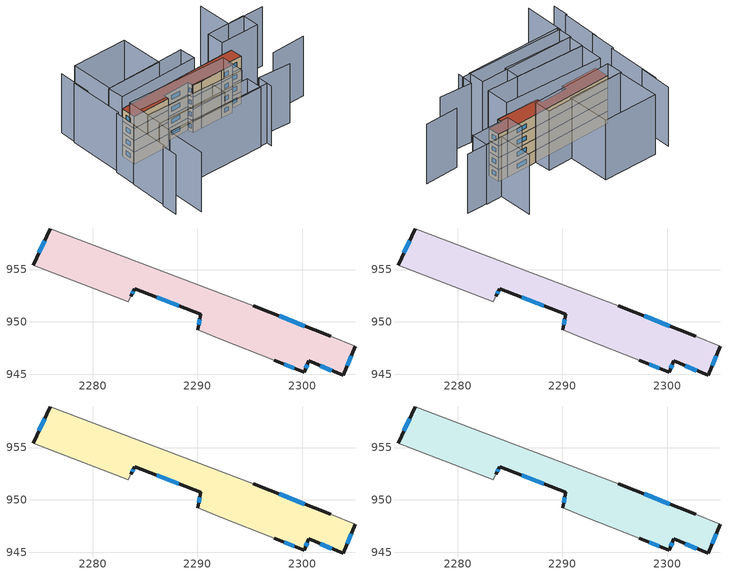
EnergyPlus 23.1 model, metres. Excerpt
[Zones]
45413341c8fc2df4_F0_dwelling_0
 floor ground (EU_floor_Construction): 2302.73,948.62 2305.05,947.68 2303.94,944.88 2300.64,946.29 2300.21,945.18 2297.32,946.33 2292.23,948.34 2290.04,949.25 2290.33,950.74 2284.01,953.14 2283.66,952.43 2283.41,951.93 2274.31,955.43 2275.98,958.92 2295.33,951.57 z0
 wall outside (EU_wall_Construction): 2302.73,948.62 2295.33,951.57 / 2297.32,946.33 2300.21,945.18 2300.64,946.29 2303.94,944.88 2305.05,947.68 / 2283.66,952.43 2284.01,953.14 2290.33,950.74 2290.04,949.25 / 2275.98,958.92 2274.31,955.43 z0:3
 wall adiabatic (EU_wall_Construction): 2305.05,947.68 2302.73,948.62 / 2290.04,949.25 2292.23,948.34 2297.32,946.33 / 2274.31,955.43 2283.41,951.93 2283.66,952.43 / 2295.33,951.57 2275.98,958.92 z0:3
 window (EU_Window_Construction): 2300.27,949.6 2297.8,950.59 / 2304.31,945.82 2304.68,946.75 / 2301.74,945.83 2302.84,945.35 / 2300.36,945.55 2300.5,945.93 / 2298.29,945.95 2299.25,945.57 / 2290.24,950.24 2290.14,949.75 / 2286.12,952.34 2288.23,951.54 / 2283.78,952.67 2283.9,952.91 / 2275.43,957.75 2274.87,956.59 z1:2
45413341c8fc2df4_F1_dwelling_0
 floor to 45413341c8fc2df4_F0_dwelling_0 (EU_floor_Construction): 2302.73,948.62 2305.05,947.68 2303.94,944.88 2300.64,946.29 2300.21,945.18 2297.32,946.33 2292.23,948.34 2290.04,949.25 2290.33,950.74 2284.01,953.14 2283.66,952.43 2283.41,951.93 2274.31,955.43 2275.98,958.92 2295.33,951.57 z3
 wall outside (EU_wall_Construction): 2302.73,948.62 2295.33,951.57 / 2297.32,946.33 2300.21,945.18 2300.64,946.29 2303.94,944.88 2305.05,947.68 / 2283.66,952.43 2284.01,953.14 2290.33,950.74 2290.04,949.25 / 2275.98,958.92 2274.31,955.43 z3:6
 wall adiabatic (EU_wall_Construction): 2305.05,947.68 2302.73,948.62 / 2290.04,949.25 2292.23,948.34 2297.32,946.33 / 2274.31,955.43 2283.41,951.93 2283.66,952.43 / 2295.33,951.57 2275.98,958.92 z3:6
 window (EU_Window_Construction): 2300.27,949.6 2297.8,950.59 / 2304.31,945.82 2304.68,946.75 / 2301.74,945.83 2302.84,945.35 / 2300.36,945.55 2300.5,945.93 / 2298.29,945.95 2299.25,945.57 / 2290.24,950.24 2290.14,949.75 / 2286.12,952.34 2288.23,951.54 / 2283.78,952.67 2283.9,952.91 / 2275.43,957.75 2274.87,956.59 z4:5
45413341c8fc2df4_F2_dwelling_0
 floor to 45413341c8fc2df4_F1_dwelling_0 (EU_floor_Construction): 2302.73,948.62 2305.05,947.68 2303.94,944.88 2300.64,946.29 2300.21,945.18 2297.32,946.33 2292.23,948.34 2290.04,949.25 2290.33,950.74 2284.01,953.14 2283.66,952.43 2283.41,951.93 2274.31,955.43 2275.98,958.92 2295.33,951.57 z6
 wall outside (EU_wall_Construction): 2302.73,948.62 2295.33,951.57 / 2297.32,946.33 2300.21,945.18 2300.64,946.29 2303.94,944.88 2305.05,947.68 / 2283.66,952.43 2284.01,953.14 2290.33,950.74 2290.04,949.25 / 2275.98,958.92 2274.31,955.43 z6:9
 wall adiabatic (EU_wall_Construction): 2305.05,947.68 2302.73,948.62 / 2290.04,949.25 2292.23,948.34 2297.32,946.33 / 2274.31,955.43 2283.41,951.93 2283.66,952.43 / 2295.33,951.57 2275.98,958.92 z6:9
 window (EU_Window_Construction): 2300.27,949.6 2297.8,950.59 / 2304.31,945.82 2304.68,946.75 / 2301.74,945.83 2302.84,945.35 / 2300.36,945.55 2300.5,945.93 / 2298.29,945.95 2299.25,945.57 / 2290.24,950.24 2290.14,949.75 / 2286.12,952.34 2288.23,951.54 / 2283.78,952.67 2283.9,952.91 / 2275.43,957.75 2274.87,956.59 z7:8
45413341c8fc2df4_F3_dwelling_0
 floor to 45413341c8fc2df4_F2_dwelling_0 (EU_floor_Construction): 2302.73,948.62 2305.05,947.68 2303.94,944.88 2300.64,946.29 2300.21,945.18 2297.32,946.33 2292.23,948.34 2290.04,949.25 2290.33,950.74 2284.01,953.14 2283.66,952.43 2283.41,951.93 2274.31,955.43 2275.98,958.92 2295.33,951.57 z9
 wall outside (EU_wall_Construction): 2302.73,948.62 2295.33,951.57 / 2297.32,946.33 2300.21,945.18 2300.64,946.29 2303.94,944.88 2305.05,947.68 / 2283.66,952.43 2284.01,953.14 2290.33,950.74 2290.04,949.25 / 2275.98,958.92 2274.31,955.43 z9:12
 wall adiabatic (EU_wall_Construction): 2305.05,947.68 2302.73,948.62 / 2290.04,949.25 2292.23,948.34 2297.32,946.33 / 2274.31,955.43 2283.41,951.93 2283.66,952.43 / 2295.33,951.57 2275.98,958.92 z9:12
 window (EU_Window_Construction): 2300.27,949.6 2297.8,950.59 / 2304.31,945.82 2304.68,946.75 / 2301.74,945.83 2302.84,945.35 / 2300.36,945.55 2300.5,945.93 / 2298.29,945.95 2299.25,945.57 / 2290.24,950.24 2290.14,949.75 / 2286.12,952.34 2288.23,951.54 / 2283.78,952.67 2283.9,952.91 / 2275.43,957.75 2274.87,956.59 z10:11
 roof outside (EU_roof_Construction): 2303.94,944.88 2305.05,947.68 2302.73,948.62 2295.33,951.57 2275.98,958.92 2274.31,955.43 2283.41,951.93 2283.66,952.43 2284.01,953.14 2290.33,950.74 2290.04,949.25 2292.23,948.34 2297.32,946.33 2300.21,945.18 2300.64,946.29 z12
shading: 2304.13,937.54 2312.18,934.47 / 2292.75,932.56 2294.54,936.27 / 2294.54,936.27 2301.97,932.69 / 2264.74,935.38 2268.73,944.58 / 2268.73,944.58 2293.42,933.86 / 2263.27,943.44 2261.63,939.78 / 2267.62,952.33 2263.58,943.3 / 2318.32,946.86 2309.66,950.46 / 2309.66,950.46 2313.01,958.51 / 2270.12,957.43 2267.31,951.4 / 2276.18,970.13 2270.43,957.24 / 2278.22,973.96 2274.73,966.32 / 2291.53,934.47 2268.79,943.88 / 2268.79,943.88 2270.37,947.7 / 2270.37,947.7 2293.11,938.29 / 2293.11,938.29 2291.53,934.47 / 2286.57,940.4 2270.57,947.62 / 2270.57,947.62 2272.23,951.3 / 2272.23,951.3 2288.23,944.08 / 2288.23,944.08 2286.57,940.4 / 2295.48,940.7 2272.28,951.21 / 2272.28,951.21 2274.72,956.58 / 2274.72,956.58 2297.92,946.07 / 2297.92,946.07 2295.48,940.7 / 2311.9,944.91 2302.73,948.63 / 2302.73,948.63 2304.36,952.64 / 2304.36,952.64 2313.53,948.93 / 2313.53,948.93 2311.9,944.91 / 2295.33,951.57 2275.98,958.92 / 2275.98,958.92 2277.45,962.78 / 2277.45,962.78 2296.8,955.43 / 2296.8,955.43 2295.33,951.57 / 2290.66,957.37 2277.77,962.66 / 2277.77,962.66 2281.91,972.74 / 2281.91,972.74 2294.8,967.45 / 2294.8,967.45 2290.66,957.37 z0:15
[Building]
EU S2 Campaign: North Axis=0; Terrain=City; Solar Distribution=FullExterior
[Site:Location]
Bologna: Latitude=44.5; Longitude=11.25; Time Zone=1; Elevation=37
[SizingPeriod:WeatherFileDays]
AnnualSizingPeriod: Begin Month=1; Begin Day of Month=1; End Month=12; End Day of Month=31; Day of Week for Start Day=Monday; Use Weather File Daylight Saving Period=No; Use Weather File Rain and Snow Indicators=No
[MATERIAL]
EU_InternalMass_Material: Roughness=MediumRough; Thickness=0.1; Conductivity=1; Density=1800; Specific Heat=900; Thermal Absorptance=0.9; Solar Absorptance=0.7; Visible Absorptance=0.7
[MATERIAL:NOMASS] Roughness=MediumRough; Thermal Absorptance=0.9; Solar Absorptance=0.7; Visible Absorptance=0.7
Name | Thermal Resistance
EU_wall_NoMass | 0.937881
EU_roof_NoMass | 0.548572
EU_floor_NoMass | 0.71348
[WINDOWMATERIAL:SIMPLEGLAZINGSYSTEM]
EU_Window_SimpleGlazing: UFactor=4.25633; Solar Heat Gain Coefficient=0.85; Visible Transmittance=0.85
[CONSTRUCTION]
EU_wall_Construction: EU_wall_NoMass
EU_roof_Construction: EU_roof_NoMass
EU_floor_Construction: EU_floor_NoMass
EU_Window_Construction: EU_Window_SimpleGlazing
EU_InternalMass_Construction: EU_InternalMass_Material
[ZONE] Type=1; Multiplier=1; Ceiling Height=autocalculate; Volume=334.274; Floor Area=autocalculate; Part of Total Floor Area=Yes
45413341c8fc2df4_F0_dwelling_0; 45413341c8fc2df4_F1_dwelling_0; 45413341c8fc2df4_F2_dwelling_0; 45413341c8fc2df4_F3_dwelling_0
[INTERNALMASS] Construction=EU_InternalMass_Construction; Surface Area=111.425
Name | Zone or ZoneList
45413341c8fc2df4_F0_dwelling_0_EU_InternalMass | 45413341c8fc2df4_F0_dwelling_0
45413341c8fc2df4_F1_dwelling_0_EU_InternalMass | 45413341c8fc2df4_F1_dwelling_0
45413341c8fc2df4_F2_dwelling_0_EU_InternalMass | 45413341c8fc2df4_F2_dwelling_0
45413341c8fc2df4_F3_dwelling_0_EU_InternalMass | 45413341c8fc2df4_F3_dwelling_0
[OTHEREQUIPMENT] Fuel Type=Electricity; Design Level Calculation Method=Watts/Area; Power per Zone Floor Area=1; Fraction Latent=0; Fraction Radiant=0; Fraction Lost=0; Carbon Dioxide Generation Rate=0; EndUse Subcategory=EU_Step8_InternalGains
Name | Zone or ZoneList or Space or SpaceList | Schedule
EU_Step8_InternalGain_45413341c8fc2df4_F0_dwelling_0_f000 | 45413341c8fc2df4_F0_dwelling_0 | EU_Step8_GainSchedule_45413341c8fc2df4_F0_dwelling_0_f000
EU_Step8_InternalGain_45413341c8fc2df4_F1_dwelling_0_f000 | 45413341c8fc2df4_F1_dwelling_0 | EU_Step8_GainSchedule_45413341c8fc2df4_F1_dwelling_0_f000
EU_Step8_InternalGain_45413341c8fc2df4_F2_dwelling_0_f000 | 45413341c8fc2df4_F2_dwelling_0 | EU_Step8_GainSchedule_45413341c8fc2df4_F2_dwelling_0_f000
EU_Step8_InternalGain_45413341c8fc2df4_F3_dwelling_0_f000 | 45413341c8fc2df4_F3_dwelling_0 | EU_Step8_GainSchedule_45413341c8fc2df4_F3_dwelling_0_f000
[ZONEVENTILATION:DESIGNFLOWRATE] Schedule=EU_AlwaysOn; Design Flow Rate Calculation Method=AirChanges/Hour; Air Changes per Hour=0.687892; Ventilation Type=Natural; Fan Pressure Rise=0; Fan Total Efficiency=1; Constant Term Coefficient=1; Temperature Term Coefficient=0; Velocity Term Coefficient=0; Velocity Squared Term Coefficient=0; Minimum Indoor Temperature=-100; Maximum Indoor Temperature=100; Delta Temperature=-100; Minimum Outdoor Temperature=-100; Maximum Outdoor Temperature=100; Maximum Wind Speed=40
Name | Zone or ZoneList or Space or SpaceList
EU_ConstantAir_45413341c8fc2df4_F0_dwelling_0 | 45413341c8fc2df4_F0_dwelling_0
EU_ConstantAir_45413341c8fc2df4_F1_dwelling_0 | 45413341c8fc2df4_F1_dwelling_0
EU_ConstantAir_45413341c8fc2df4_F2_dwelling_0 | 45413341c8fc2df4_F2_dwelling_0
EU_ConstantAir_45413341c8fc2df4_F3_dwelling_0 | 45413341c8fc2df4_F3_dwelling_0
[HVACTEMPLATE:THERMOSTAT] Constant Heating Setpoint=20; Constant Cooling Setpoint=50
EU_HeatOnly_45413341c8fc2df4_F0_dwelling_0; EU_HeatOnly_45413341c8fc2df4_F1_dwelling_0; EU_HeatOnly_45413341c8fc2df4_F2_dwelling_0; EU_HeatOnly_45413341c8fc2df4_F3_dwelling_0
[HVACTEMPLATE:ZONE:IDEALLOADSAIRSYSTEM] System Availability Schedule=EU_AlwaysOn; Maximum Heating Supply Air Temperature=50; Minimum Cooling Supply Air Temperature=13; Maximum Heating Supply Air Humidity Ratio=0.0156; Minimum Cooling Supply Air Humidity Ratio=0.0077; Heating Limit=NoLimit; Cooling Limit=NoLimit; Heating Availability Schedule=EU_AlwaysOn; Cooling Availability Schedule=EU_CoolingOff; Dehumidification Control Type=ConstantSensibleHeatRatio; Cooling Sensible Heat Ratio=0.7; Dehumidification Setpoint=60; Humidification Control Type=None; Humidification Setpoint=30; Outdoor Air Method=None; Outdoor Air Flow Rate per Person=0.00944; Outdoor Air Flow Rate per Zone Floor Area=0; Outdoor Air Flow Rate per Zone=0; Demand Controlled Ventilation Type=None; Outdoor Air Economizer Type=NoEconomizer; Heat Recovery Type=None; Sensible Heat Recovery Effectiveness=0.7; Latent Heat Recovery Effectiveness=0.65
Name | Template Thermostat
45413341c8fc2df4_F0_dwelling_0 | EU_HeatOnly_45413341c8fc2df4_F0_dwelling_0
45413341c8fc2df4_F1_dwelling_0 | EU_HeatOnly_45413341c8fc2df4_F1_dwelling_0
45413341c8fc2df4_F2_dwelling_0 | EU_HeatOnly_45413341c8fc2df4_F2_dwelling_0
45413341c8fc2df4_F3_dwelling_0 | EU_HeatOnly_45413341c8fc2df4_F3_dwelling_0
[SIZING:ZONE] Zone Cooling Design Supply Air Temperature Input Method=SupplyAirTemperature; Zone Cooling Design Supply Air Temperature=13; Zone Heating Design Supply Air Temperature Input Method=SupplyAirTemperature; Zone Heating Design Supply Air Temperature=50; Zone Cooling Design Supply Air Humidity Ratio=0.008; Zone Heating Design Supply Air Humidity Ratio=0.008; Cooling Design Air Flow Method=DesignDay; Cooling Design Air Flow Rate=0; Cooling Minimum Air Flow per Zone Floor Area=0.000762; Cooling Minimum Air Flow=0; Cooling Minimum Air Flow Fraction=0.2; Heating Design Air Flow Method=DesignDay; Heating Design Air Flow Rate=0; Heating Maximum Air Flow per Zone Floor Area=0.002032; Heating Maximum Air Flow=0.141576; Heating Maximum Air Flow Fraction=0.3; Account for Dedicated Outdoor Air System=No; Dedicated Outdoor Air System Control Strategy=NeutralSupplyAir; Dedicated Outdoor Air Low Setpoint Temperature for Design=autosize; Dedicated Outdoor Air High Setpoint Temperature for Design=autosize; Zone Load Sizing Method=Sensible Load Only No Latent Load; Zone Latent Cooling Design Supply Air Humidity Ratio Input Method=HumidityRatioDifference; Zone Cooling Design Supply Air Humidity Ratio Difference=0.005; Zone Latent Heating Design Supply Air Humidity Ratio Input Method=HumidityRatioDifference; Zone Humidification Design Supply Air Humidity Ratio Difference=0.005
45413341c8fc2df4_F0_dwelling_0; 45413341c8fc2df4_F1_dwelling_0; 45413341c8fc2df4_F2_dwelling_0; 45413341c8fc2df4_F3_dwelling_0
[SCHEDULE:CONSTANT]
Name | Hourly Value
EU_AlwaysOn | 1
EU_CoolingOff | 0
[SCHEDULE:FILE] Column Number=1; Rows to Skip at Top=0; Number of Hours of Data=8760; Column Separator=Comma; Interpolate to Timestep=No; Minutes per Item=60; Adjust Schedule for Daylight Savings=Yes
Name | File
EU_Step8_GainSchedule_45413341c8fc2df4_F0_dwelling_0_f000 | ../../schedules/45413341c8fc2df4/45413341c8fc2df4_F0_dwelling_0_f000_gain.csv
EU_Step8_GainSchedule_45413341c8fc2df4_F1_dwelling_0_f000 | ../../schedules/45413341c8fc2df4/45413341c8fc2df4_F1_dwelling_0_f000_gain.csv
EU_Step8_GainSchedule_45413341c8fc2df4_F2_dwelling_0_f000 | ../../schedules/45413341c8fc2df4/45413341c8fc2df4_F2_dwelling_0_f000_gain.csv
EU_Step8_GainSchedule_45413341c8fc2df4_F3_dwelling_0_f000 | ../../schedules/45413341c8fc2df4/45413341c8fc2df4_F3_dwelling_0_f000_gain.csv
